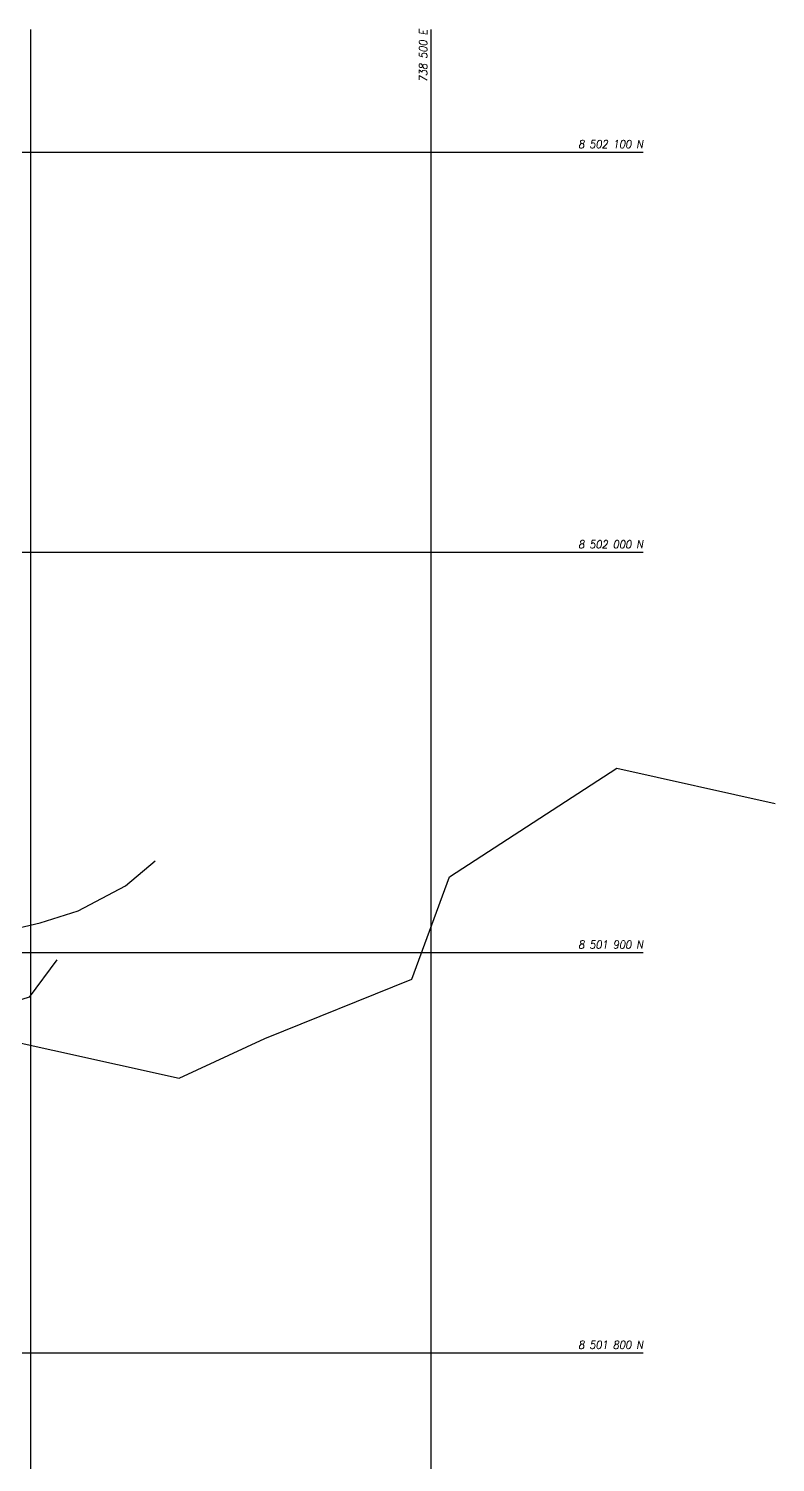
# Model space of a CAD drawing. Header units: millimetres. Extents: x 736950 to 738835, y 8500595 to 8502131.
# Drawn here: x 738399.5 to 738585.9, y 8501772.6 to 8502130.8 of the extents above; entities that cross this region are included whole.
import ezdxf
from ezdxf.enums import TextEntityAlignment as Align

# ---------------------------------------------------------------- set-up
doc = ezdxf.new("R2010")
doc.units = ezdxf.units.MM
doc.layers.add('Cuadricula Coordenadas', color=5, linetype='Continuous')
doc.styles.add('Coordenadas', font='romans', dxfattribs={"width": 0.9, "height": 2})

msp = doc.modelspace()

# ---------------------------------------------------------------- linework, layer by layer
at = {"flags": 128}
for points in [[(737585.913, 8501778.185), (737639.961, 8501813.216), (737684.569, 8501854.665), (737720.556, 8501863.1), (737742.067, 8501867.371), (737762.066, 8501882.16), (737785.932, 8501952.112), (737806.15, 8501987.692), (737853.298, 8502017.405), (738098.417, 8502022.333), (738206.81, 8502020.965), (738240.32, 8502004.255), (738269.747, 8501964.683), (738333.456, 8501918.771), (738390.063, 8501879.06), (738437.088, 8501868.592), (738458.442, 8501878.527), (738495.186, 8501893.335), (738504.537, 8501918.956), (738546.329, 8501946.044), (738585.917, 8501937.231)], [(738394.221, 8501905.483), (738402.405, 8501907.389), (738411.816, 8501910.386), (738423.682, 8501916.652), (738431.048, 8501922.917)], [(738394.221, 8501905.483), (738402.405, 8501907.389), (738411.816, 8501910.386), (738423.682, 8501916.652), (738431.048, 8501922.917)]]:
    msp.add_lwpolyline(points, dxfattribs=at)
msp.add_lwpolyline([(738406.55, 8501898.215), (738399.651, 8501888.885), (738391.484, 8501886.269), (738384.148, 8501885.205), (738375.659, 8501885.267), (738367.081, 8501885.505), (738338.094, 8501886.976), (738321.264, 8501888.686), (738310.382, 8501889.914), (738305.339, 8501890.522), (738303.123, 8501890.395), (738302.484, 8501890.19)])
at = {"layer": 'Cuadricula Coordenadas', "color": 8}
for p, q in [((738400, 8500595.507), (738400, 8502130.641)), ((738500, 8500595.507), (738500, 8502130.641)), ((736950.226, 8502100), (738552.898, 8502100)), ((736950.226, 8502000), (738552.898, 8502000)), ((736950.226, 8501900), (738552.898, 8501900)), ((736950.226, 8501800), (738552.898, 8501800))]:
    msp.add_line(p, q, dxfattribs=at)

# ---------------------------------------------------------------- texts
at = {"layer": 'Cuadricula Coordenadas', "color": 7, "style": 'Coordenadas', "oblique": 10, "width": 0.9}
msp.add_text('   738 500 E', height=2, rotation=90, dxfattribs=at).set_placement((738498, 8502130.641), align=Align.MIDDLE_RIGHT)
for s, p in [(' 8 502 100 N', (738552.898, 8502102)), (' 8 502 000 N', (738552.898, 8502002)), (' 8 501 900 N', (738552.898, 8501902)), (' 8 501 800 N', (738552.898, 8501802))]:
    msp.add_text(s, height=2, dxfattribs=at).set_placement(p, align=Align.MIDDLE_RIGHT)

doc.saveas('drawing.dxf')
